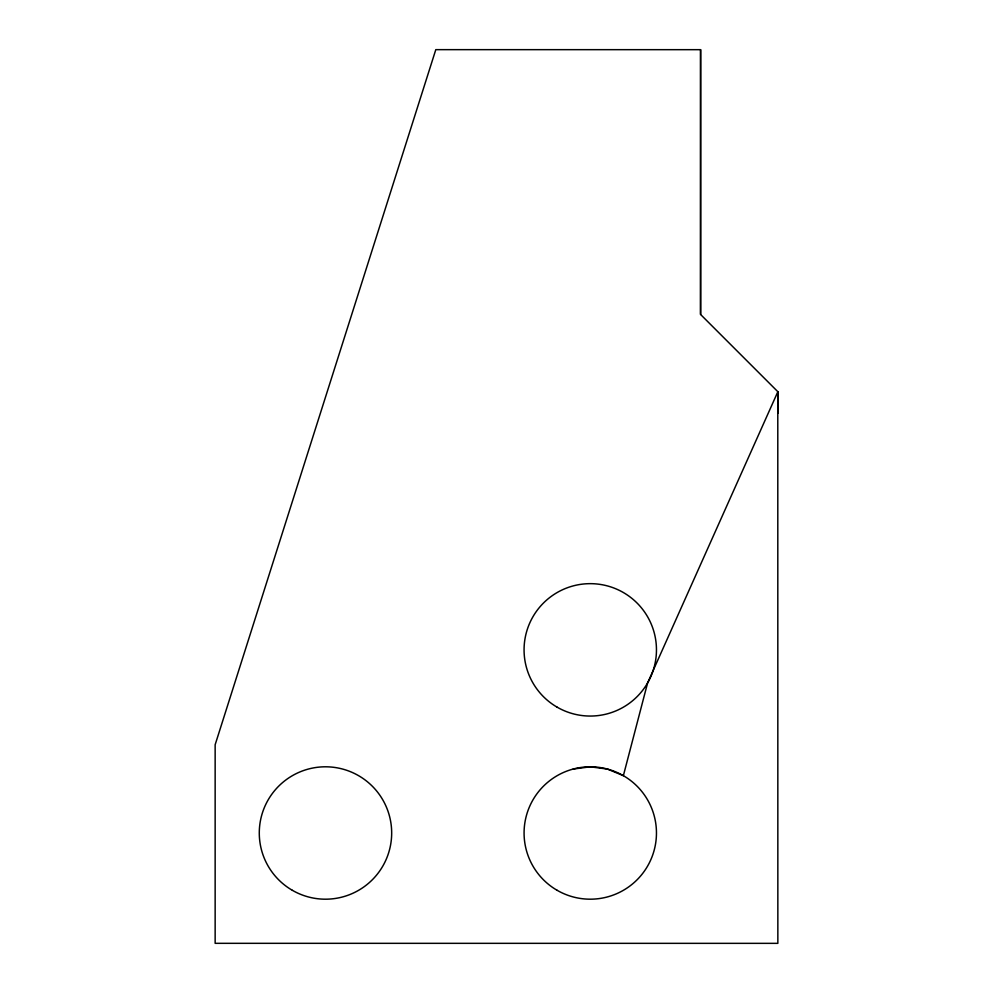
<?xml version="1.0" encoding="UTF-8"?>
<svg xmlns="http://www.w3.org/2000/svg" width="993" height="993" viewBox="0 0 993 993"><rect width="100%" height="100%" fill="white"/><g stroke="black" fill="none" stroke-linecap="round" stroke-linejoin="round"><path stroke-width="1.49" d="M573.135 769.054L590.264 766.807L607.393 769.054L623.368 775.67L647.597 682.961L777.854 391.714L700.561 314.446L700.611 49.675L435.803 49.65L215.146 744.738L215.146 943.325L777.854 943.35L777.792 391.664L777.854 413.349M700.561 49.65L700.574 314.446M292.376 890.324A66.196 66.196 0 0 0 391.676 833.003A66.196 66.196 0 0 0 292.376 775.67A66.196 66.196 0 0 0 292.376 890.324M557.172 890.324A66.196 66.196 0 0 0 656.46 833.003A66.196 66.196 0 0 0 557.172 775.67A66.196 66.196 0 0 0 557.172 890.324M557.172 707.19A66.196 66.196 0 0 0 656.46 649.856A66.196 66.196 0 0 0 557.172 592.523A66.196 66.196 0 0 0 557.172 707.19"/></g></svg>
